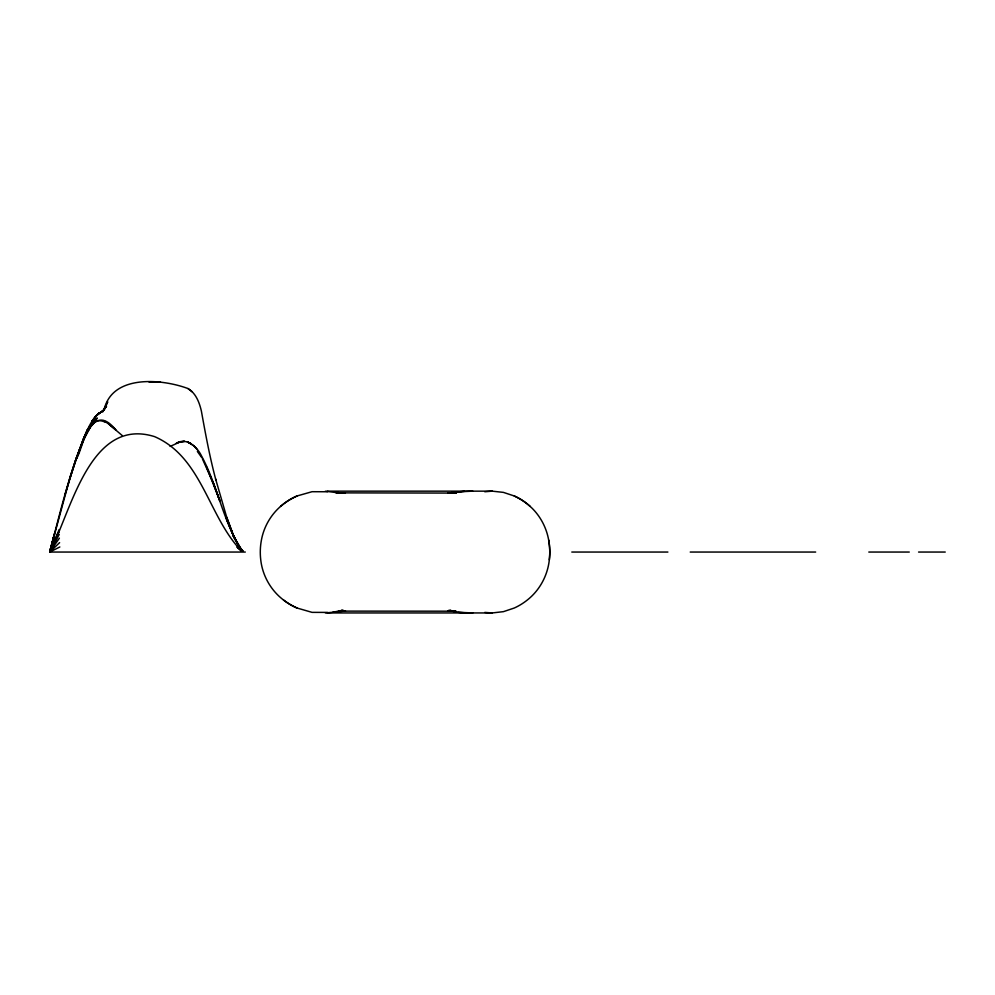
<?xml version="1.0" encoding="UTF-8"?>
<svg xmlns="http://www.w3.org/2000/svg" width="995" height="995" viewBox="0 0 995 995"><rect width="100%" height="100%" fill="white"/><g stroke="black" fill="none" stroke-linecap="round" stroke-linejoin="round"><path stroke-width="1.49" d="M226.3 517.823L233.464 535.994L226.288 518.146L233.464 535.994L239.695 547.66L242.581 550.907L239.695 547.698L233.464 536.044L239.695 547.685L242.581 550.919L239.708 547.636L233.502 535.832L226.649 517.151L233.589 535.857L239.695 547.648L242.581 550.919C222.955 522.586 218.129 486.617 201.749 456.406C197.445 447.19 187.01 437.066 176.277 443.235L180.244 441.892L170.12 446.419M327.231 491.157L492.276 491.157L503.445 492.388L514.216 495.958A64.265 60.844 -90 0 1 530.198 506.443C539.887 515.186 546.379 527.213 548.668 540.036A63.543 60.16 -90 0 1 549.327 559.799C547.673 575.408 539.738 590.222 527.387 599.96A65.284 61.802 -90 0 1 514.278 608.02L503.47 611.651L492.276 612.945L327.231 612.945M54.402 533.855L49.75 552.051L245.305 552.051M54.402 534.104L49.75 552.051L59.849 546.964M54.402 534.402L49.75 552.051L59.613 542.648M54.402 535.036L49.75 552.051L59.401 538.158M54.402 542.76L49.75 552.051L70.023 477.575L82.995 439.753L87.846 428.87C70.384 468.272 60.67 510.522 49.75 552.051L59.265 534.39M54.402 535.808L49.75 552.051L59.19 531.255M64.737 495.522L76.068 458.993L83.194 440.337L76.006 458.832L69.986 477.737M53.133 541.193L49.75 552.051L58.232 533.208M54.402 537.76L49.75 552.051L51.491 547.959M52.337 544.924L49.75 552.051L59.115 529.601M105.495 422.365C86.752 412.415 82.498 450.922 76.068 459.168C83.145 442.29 92.97 401.308 115.893 430.039L109.338 424.529L122.348 435.648M54.402 540.422L49.75 552.051C71.055 512.238 89.687 416.32 154.598 436.631C202.097 457.252 208.253 516.567 241.275 550.757L236.997 547.088L241.287 550.745M82.933 439.952C87.311 430.425 90.881 419.529 99.537 412.913L95.868 416.022L91.764 421.669L95.868 416.022L104.313 409.766L98.853 413.559L103.405 410.214L106.54 406.159L102.547 411.942L107.709 401.769L104.065 410.039C111.888 374.021 162.197 378.884 188.005 388.56C195.978 393.311 199.386 402.502 201.388 411.097C205.542 434.206 209.808 457.302 215.878 479.988M83.194 440.636L90.508 426.93L95.072 421.892M88.219 430.549L90.508 426.93M327.542 491.754L312.057 491.704L297.082 495.958A64.265 62.983 90 0 0 280.54 506.443C270.615 515.087 263.799 527.101 261.424 540.036A63.543 62.275 -90 0 0 260.74 559.799C262.456 575.558 270.827 590.358 283.451 599.96A65.284 63.966 -90 0 0 297.02 608.02L312.044 612.36L327.529 612.41M95.072 421.743L97.336 420.375M341.571 610.445L337.118 611.913L325.353 612.895M451.817 493.246L457.874 491.878L472.774 491.157M341.708 610.569L338.885 611.403L342.79 610.345L332.964 612.161L345.476 611.029M341.571 610.594L337.118 611.913L343.362 610.383M451.767 493.06L460.934 491.617M452.974 493.147L458.135 492.102L447.725 493.06L336.36 492.861L345.402 493.035L340.626 492.935M484.789 491.754L492.276 491.157M464.441 491.331L447.725 493.06L456.394 492.873L447.75 492.973M340.949 611.117L456.071 611.191L447.65 611.005L455.076 611.44L450.3 610.42M571.802 552.051L667.894 552.051M690.219 552.051L815.664 552.051M868.797 552.051L909.268 552.051M918.572 552.051L945.238 552.051M160.556 382.204L149.026 382.055M448.708 610.308L457.837 612.261L472.774 612.945M492.276 612.945L484.801 612.41M325.353 491.207L340.8 493.147M341.385 492.935L335.265 492.338L339.233 493.035M457.837 612.261L464.441 612.771M449.927 610.296L452.551 611.179M190.679 443.347L187.495 441.954L193.975 445.897L197.383 449.777M103.542 420.599L109.338 424.417M188.005 388.56L192.197 391.831M239.695 547.636L233.514 535.808L239.708 547.648L242.581 550.919L239.708 547.66L233.477 535.907L239.695 547.636L242.581 550.919L239.708 547.66L233.489 535.87M239.695 547.673L242.581 550.907M197.383 451.481L201.749 457.588M202.408 458.844L213.502 483.607L219.82 500.721L206.301 466.381M213.502 483.607L219.82 500.783M226.798 517.562L215.579 478.894M297.02 608.02A65.284 63.966 90 0 1 283.451 599.96M514.216 495.958A64.265 60.844 90 0 1 530.198 506.443M548.668 540.036A63.543 60.16 90 0 1 549.327 559.799M280.54 506.443A64.265 62.983 -90 0 1 297.082 495.958M90.458 425.624L88.107 429.318L92.547 422.34L90.458 425.624M95.035 419.965L92.597 422.514L97.261 417.987L95.035 419.965M99.077 413.149L95.719 416.32L99.077 413.149M184.423 441.357L180.244 441.929L184.423 441.407"/></g></svg>
